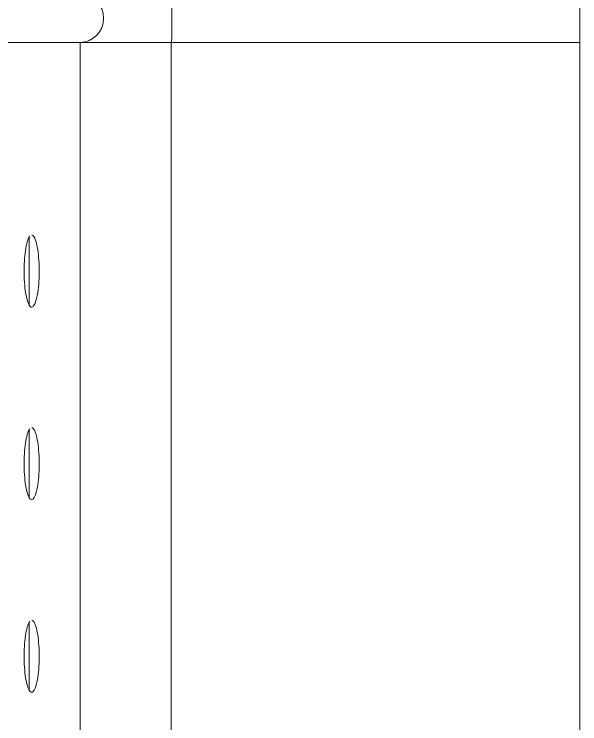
# Model space of a CAD drawing. Header units: millimetres. Extents: x -644 to 177, y 608 to 849.
# Drawn here: x 7.88 to 19.64, y 659.98 to 674.72 of the extents above; entities that cross this region are included whole.
import ezdxf
from ezdxf.lldxf.tags import DXFTag

# ---------------------------------------------------------------- set-up
doc = ezdxf.new("R2010")
doc.units = ezdxf.units.MM
doc.layers.add('10', color=7, linetype='CONTINUOUS', true_color=0xffffff)
doc.layers.add('30', color=7, linetype='CONTINUOUS', true_color=0xffffff)
tags = doc.linetypes.add('PHANTOM', pattern=[50.5, 18, -6.5, 6.5, -6.5, 6.5, -6.5]).pattern_tags.tags
tags[14:15] = [DXFTag(74, 4), DXFTag(75, 0), DXFTag(340, '0'), DXFTag(46, 0.0), DXFTag(50, 0.0), DXFTag(44, 0.0), DXFTag(45, 0.0)]
tags[12:13] = [DXFTag(74, 4), DXFTag(75, 0), DXFTag(340, '0'), DXFTag(46, 0.0), DXFTag(50, 0.0), DXFTag(44, 0.0), DXFTag(45, 0.0)]
tags[10:11] = [DXFTag(74, 4), DXFTag(75, 0), DXFTag(340, '0'), DXFTag(46, 0.0), DXFTag(50, 0.0), DXFTag(44, 0.0), DXFTag(45, 0.0)]
tags[8:9] = [DXFTag(74, 4), DXFTag(75, 0), DXFTag(340, '0'), DXFTag(46, 0.0), DXFTag(50, 0.0), DXFTag(44, 0.0), DXFTag(45, 0.0)]
tags[6:7] = [DXFTag(74, 4), DXFTag(75, 0), DXFTag(340, '0'), DXFTag(46, 0.0), DXFTag(50, 0.0), DXFTag(44, 0.0), DXFTag(45, 0.0)]
tags[4:5] = [DXFTag(74, 4), DXFTag(75, 0), DXFTag(340, '0'), DXFTag(46, 0.0), DXFTag(50, 0.0), DXFTag(44, 0.0), DXFTag(45, 0.0)]

msp = doc.modelspace()

# ---------------------------------------------------------------- linework, layer by layer
at = {"layer": '10', "color": 7, "linetype": 'Continuous', "lineweight": 9}
for p, q in [((19.642, 674.138), (19.642, 675.138)), ((9.257, 674.138), (3.642, 674.138)), ((9.257, 655.859), (9.257, 674.138)), ((9.257, 674.138), (11.151, 674.138)), ((11.151, 674.138), (19.642, 674.138)), ((11.151, 674.138), (11.151, 655.859)), ((19.642, 674.138), (19.642, 655.637)), ((8.199, 668.678), (8.199, 670.098)), ((8.199, 664.678), (8.199, 666.098)), ((8.199, 660.678), (8.199, 662.098))]:
    msp.add_line(p, q, dxfattribs=at)
for centre, ratio in [((9.257, 674.638), 0.973261), ((11.151, 674.638), 0.026177)]:
    msp.add_ellipse(centre, major_axis=(0, 0.5), ratio=ratio, start_param=3.141593, end_param=6.283185, dxfattribs=at)
for points, knots in [([(8.199, 668.678), (8.182, 668.705), (8.166, 668.746), (8.137, 668.851), (8.125, 668.916), (8.106, 669.059), (8.099, 669.139), (8.091, 669.303), (8.09, 669.388), (8.094, 669.552), (8.099, 669.633), (8.114, 669.782), (8.124, 669.851), (8.148, 669.969), (8.162, 670.02), (8.184, 670.073), (8.191, 670.087), (8.199, 670.098)], [0, 0, 0, 0, 0.137708, 0.137708, 0.275559, 0.275559, 0.41126, 0.41126, 0.544299, 0.544299, 0.676033, 0.676033, 0.808283, 0.808283, 0.942624, 0.942624, 1, 1, 1, 1]), ([(8.199, 668.678), (8.215, 668.651), (8.233, 668.638), (8.267, 668.641), (8.285, 668.657), (8.318, 668.715), (8.334, 668.758), (8.361, 668.864), (8.373, 668.93), (8.391, 669.073), (8.398, 669.153), (8.405, 669.317), (8.406, 669.403), (8.401, 669.569), (8.395, 669.652), (8.379, 669.801), (8.369, 669.87), (8.343, 669.986), (8.328, 670.034), (8.296, 670.104), (8.279, 670.126), (8.257, 670.135), (8.254, 670.136), (8.25, 670.136)], [0, 0, 0, 0, 0.097435, 0.097435, 0.195261, 0.195261, 0.293087, 0.293087, 0.39092, 0.39092, 0.488765, 0.488765, 0.58662, 0.58662, 0.68448, 0.68448, 0.782338, 0.782338, 0.880186, 0.880186, 0.978023, 0.978023, 1, 1, 1, 1]), ([(8.209, 670.113), (8.209, 670.113), (8.209, 670.113), (8.206, 670.109), (8.202, 670.104), (8.199, 670.098)], [0, 0, 0, 0, 0.014095, 0.014095, 1, 1, 1, 1]), ([(8.199, 664.678), (8.182, 664.705), (8.166, 664.746), (8.137, 664.851), (8.125, 664.916), (8.106, 665.059), (8.099, 665.139), (8.091, 665.303), (8.09, 665.388), (8.094, 665.552), (8.099, 665.633), (8.114, 665.782), (8.124, 665.851), (8.148, 665.969), (8.162, 666.02), (8.184, 666.073), (8.191, 666.087), (8.199, 666.098)], [0, 0, 0, 0, 0.137708, 0.137708, 0.275559, 0.275559, 0.41126, 0.41126, 0.544299, 0.544299, 0.676033, 0.676033, 0.808283, 0.808283, 0.942624, 0.942624, 1, 1, 1, 1]), ([(8.199, 664.678), (8.215, 664.651), (8.233, 664.638), (8.267, 664.641), (8.285, 664.657), (8.318, 664.715), (8.334, 664.758), (8.361, 664.864), (8.373, 664.93), (8.391, 665.073), (8.398, 665.153), (8.405, 665.317), (8.406, 665.403), (8.401, 665.569), (8.395, 665.652), (8.379, 665.801), (8.369, 665.87), (8.343, 665.986), (8.328, 666.034), (8.296, 666.104), (8.279, 666.126), (8.257, 666.135), (8.254, 666.136), (8.25, 666.136)], [0, 0, 0, 0, 0.097435, 0.097435, 0.195261, 0.195261, 0.293087, 0.293087, 0.39092, 0.39092, 0.488765, 0.488765, 0.58662, 0.58662, 0.68448, 0.68448, 0.782338, 0.782338, 0.880186, 0.880186, 0.978023, 0.978023, 1, 1, 1, 1]), ([(8.209, 666.113), (8.209, 666.113), (8.209, 666.113), (8.206, 666.109), (8.202, 666.104), (8.199, 666.098)], [0, 0, 0, 0, 0.014095, 0.014095, 1, 1, 1, 1]), ([(8.199, 660.678), (8.182, 660.705), (8.166, 660.746), (8.137, 660.851), (8.125, 660.916), (8.106, 661.059), (8.099, 661.139), (8.091, 661.303), (8.09, 661.388), (8.094, 661.552), (8.099, 661.633), (8.114, 661.782), (8.124, 661.851), (8.148, 661.969), (8.162, 662.02), (8.184, 662.073), (8.191, 662.087), (8.199, 662.098)], [0, 0, 0, 0, 0.137708, 0.137708, 0.275559, 0.275559, 0.41126, 0.41126, 0.544299, 0.544299, 0.676033, 0.676033, 0.808283, 0.808283, 0.942624, 0.942624, 1, 1, 1, 1]), ([(8.199, 660.678), (8.215, 660.651), (8.233, 660.638), (8.267, 660.641), (8.285, 660.657), (8.318, 660.715), (8.334, 660.758), (8.361, 660.864), (8.373, 660.93), (8.391, 661.073), (8.398, 661.153), (8.405, 661.317), (8.406, 661.403), (8.401, 661.569), (8.395, 661.652), (8.379, 661.801), (8.369, 661.87), (8.343, 661.986), (8.328, 662.034), (8.296, 662.104), (8.279, 662.126), (8.257, 662.135), (8.254, 662.136), (8.25, 662.136)], [0, 0, 0, 0, 0.097435, 0.097435, 0.195261, 0.195261, 0.293087, 0.293087, 0.39092, 0.39092, 0.488765, 0.488765, 0.58662, 0.58662, 0.68448, 0.68448, 0.782338, 0.782338, 0.880186, 0.880186, 0.978023, 0.978023, 1, 1, 1, 1]), ([(8.209, 662.113), (8.209, 662.113), (8.209, 662.113), (8.206, 662.109), (8.202, 662.104), (8.199, 662.098)], [0, 0, 0, 0, 0.014095, 0.014095, 1, 1, 1, 1])]:
    msp.add_open_spline(points, degree=3, knots=knots, dxfattribs=at)
at = {"layer": '30', "color": 1, "linetype": 'PHANTOM', "lineweight": 9, "ltscale": 0.3}
msp.add_line((19.642, 651.138), (19.642, 815.138), dxfattribs=at)

doc.saveas('drawing.dxf')
